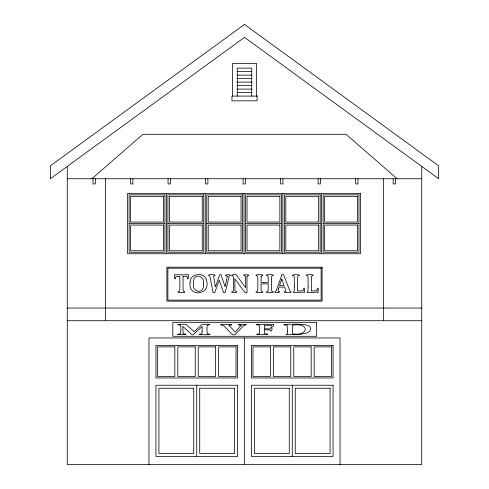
<?xml version="1.0" encoding="UTF-8"?>
<svg xmlns="http://www.w3.org/2000/svg" width="489" height="489" viewBox="0 0 489 489"><rect width="100%" height="100%" fill="white"/><g stroke="black" fill="none" stroke-linecap="round" stroke-linejoin="round"><path stroke-width="0.73" d="M91.871 178.742L142.965 134.316L346.041 134.316L397.141 178.742M237.257 71.632L251.743 71.632M237.257 75.129L251.743 75.129M237.257 78.619L251.743 78.619M237.257 82.115L251.743 82.115M237.257 85.612L251.743 85.612M237.257 89.108L251.743 89.108M237.257 92.604L251.743 92.604M67.262 178.742L421.738 178.742M129.114 223.559L164.934 223.559M167.923 223.559L203.742 223.559M206.731 223.559L242.556 223.559M245.539 223.559L281.364 223.559M284.347 223.559L320.173 223.559M323.156 223.559L358.981 223.559M67.262 308.064L421.738 308.064M67.262 320.717L421.738 320.717M421.738 166.419L421.738 464.55L67.262 464.55L67.262 166.419M395.473 178.742L395.473 183.931L393.18 183.931L393.18 178.742M383.645 178.742L383.645 320.717M357.954 178.742L357.954 183.931L355.662 183.931L355.662 178.742M340.032 464.55L340.032 337.954L148.968 337.954L148.968 464.55M321.664 193.363L321.664 253.748M320.436 178.742L320.436 183.931L318.143 183.931L318.143 178.742M292.263 385.246L292.263 456.433M282.917 178.742L282.917 183.931L280.631 183.931L280.631 178.742M282.856 193.363L282.856 253.748M256.474 96.101L256.474 63.405L232.526 63.405L232.526 96.101M251.743 96.101L251.743 68.136L237.257 68.136L237.257 96.101M245.399 178.742L245.399 183.931L243.112 183.931L243.112 178.742M244.5 337.954L244.5 464.55M244.048 193.363L244.048 253.748M207.886 178.742L207.886 183.931L205.594 183.931L205.594 178.742M205.239 193.363L205.239 253.748M196.737 385.246L196.737 456.433M170.368 178.742L170.368 183.931L168.075 183.931L168.075 178.742M166.431 193.363L166.431 253.748M132.849 178.742L132.849 183.931L130.557 183.931L130.557 178.742M105.355 178.742L105.355 320.717M95.331 178.742L95.331 183.931L93.038 183.931L93.038 178.742M183.069 276.34L183.051 286.957L183.192 290.851L183.571 291.316C189.653 293.052 173.259 293.064 179.347 291.316L179.726 290.851L179.873 286.957L179.836 276.34L175.692 276.664C175.099 282.086 173.839 276.927 174.439 274.696A175.618 175.618 0 0 0 188.454 274.696C189.047 276.181 187.874 282.397 187.348 276.963L186.639 276.377L183.069 276.34M294.372 286.682L294.219 291.163C289.629 294.506 304.231 291.132 304.292 292.532L304.525 288.137L303.736 288.278L303.082 290.723L297.612 291.01L297.556 280.319L297.697 276.426L298.076 275.961C304.164 274.219 287.77 274.213 293.852 275.961L294.231 276.426L294.372 286.682M308.125 286.682L307.966 291.163C303.382 294.506 317.978 291.132 318.039 292.532L318.272 288.137L317.483 288.278L316.829 290.723L311.359 291.01L311.304 280.319L311.45 276.426L311.823 275.961C317.917 274.219 301.524 274.213 307.605 275.961L307.978 276.426L308.125 286.682M287.52 331.249L287.281 333.853L285.845 334.574L299.506 334.549L306.97 332.972L309.775 331.132L310.711 328.871A2.983 2.983 0 0 0 309.873 326.768C307.526 322.22 273.039 324.947 287.11 325.118L287.52 331.249M246.988 276.426L246.988 292.758L244.952 292.532L234.812 278.748L234.958 290.851L235.331 291.316C241.022 292.911 227.299 292.905 232.996 291.316L233.369 290.851A142.397 142.397 0 0 0 233.369 276.426L232.996 275.961C228.98 275.136 234.696 274.164 236.187 274.745L245.557 287.66L245.417 276.426L245.038 275.961C239.353 274.366 253.082 274.372 247.367 275.961L246.988 276.426M261.15 276.426L261.004 282.391L268.272 282.391L268.125 276.426L267.752 275.961C261.639 274.213 278.07 274.219 271.97 275.961L271.597 276.426A142.397 142.397 0 0 0 271.597 290.851L271.97 291.316C278.058 293.058 261.639 293.058 267.752 291.316L268.125 290.851L268.272 283.932L264.683 283.871L261.004 283.932L261.15 290.851L261.523 291.316C267.611 293.058 251.218 293.064 257.306 291.316L257.679 290.851A142.397 142.397 0 0 0 257.679 276.426L257.306 275.961C251.218 274.213 267.617 274.219 261.523 275.961L261.15 276.426M292.544 325.185L292.544 333.742C308.92 336.505 309.947 322.245 292.544 325.185M190.129 282.416C187.501 297.306 210.398 295.448 206.743 281.242C205.948 271.481 189.756 272.776 190.129 282.416M271.792 327.789C272.673 329.452 270.979 332.764 270.166 329.996L264.378 329.672L264.598 333.669L267.593 334.011L267.575 334.647C266.933 334.665 250.484 334.855 259.115 333.84L259.298 333.669A31.62 31.62 0 0 0 259.298 325.289L259.115 325.118C246.951 323.993 275.118 324.396 273.369 324.311C274.207 325.827 271.652 328.027 271.468 325.399L264.561 325.216L264.378 328.871L269.488 328.865L270.099 328.755L270.405 327.789L271.792 327.789M203.467 283.834C204.763 294.745 191.633 292.923 193.473 283.119C192.342 272.935 205.191 274.561 203.467 283.834M202.171 331.408L201.761 333.84C191.065 335.002 218.118 334.989 207.434 333.84L207.244 333.669A31.62 31.62 0 0 1 207.244 325.289L207.434 325.118C214.934 324.158 203.925 324.262 202.153 324.311L194.127 331.731L186.071 324.311C184.579 324.293 172.678 324.121 180.38 325.118L180.569 325.289A31.62 31.62 0 0 1 180.569 333.669L180.38 333.84C169.414 334.971 194.121 334.971 183.173 333.84L182.77 326.346L191.963 334.769L193.094 334.769L202.171 326.475L202.171 331.408M227.281 276.566L225.093 286.792L220.887 274.518L219.867 274.518L215.325 286.957L213.626 276.028C219.75 274.427 204.805 273.913 209.408 275.888L210.038 276.78L213.088 292.618L214.702 292.618L219.292 280.105L223.51 292.618L225.209 292.618L229.231 276.12C234.39 274.005 220.93 274.549 227.147 276.12L227.281 276.566M278.528 288.626L278.107 291.193C284.262 292.813 270.24 293.266 276.157 290.961L281.976 274.653L283.553 274.653L290.044 291.316C295.295 293.327 279.463 292.899 285.765 291.273L284.714 287.098L279.017 287.098L278.528 288.626M281.798 279.072L279.531 285.655L284.17 285.655L281.798 279.072M241.12 325.326L235.197 332.147L229.017 325.332L231.554 324.953L231.707 324.39L220.704 324.39L220.875 324.953L223.614 325.582L232.434 334.696L235.007 334.696L243.877 325.405L246.095 324.953L246.267 324.39L238.308 324.384L238.479 324.953L241.12 325.326M244.5 24.45L50.343 165.844L50.343 178.742L244.5 37.347L438.657 178.742L438.657 165.844L244.5 24.45M257.055 96.101L231.945 96.101L231.945 100.832L257.055 100.832L257.055 96.101M360.472 193.363L127.617 193.363L127.617 253.748L360.472 253.748L360.472 193.363M164.934 194.86L129.114 194.86L129.114 252.257L164.934 252.257L164.934 194.86M203.742 194.86L167.923 194.86L167.923 252.257L203.742 252.257L203.742 194.86M242.556 194.86L206.731 194.86L206.731 252.257L242.556 252.257L242.556 194.86M281.364 194.86L245.539 194.86L245.539 252.257L281.364 252.257L281.364 194.86M320.173 194.86L284.347 194.86L284.347 252.257L320.173 252.257L320.173 194.86M358.981 194.86L323.156 194.86L323.156 252.257L358.981 252.257L358.981 194.86M163.442 196.352L130.606 196.352L130.606 222.067L163.442 222.067L163.442 196.352M202.25 196.352L169.414 196.352L169.414 222.067L202.25 222.067L202.25 196.352M241.059 196.352L208.222 196.352L208.222 222.067L241.059 222.067L241.059 196.352M279.867 196.352L247.031 196.352L247.031 222.067L279.867 222.067L279.867 196.352M318.675 196.352L285.839 196.352L285.839 222.067L318.675 222.067L318.675 196.352M357.49 196.352L324.647 196.352L324.647 222.067L357.49 222.067L357.49 196.352M163.442 225.05L130.606 225.05L130.606 250.765L163.442 250.765L163.442 225.05M202.25 225.05L169.414 225.05L169.414 250.765L202.25 250.765L202.25 225.05M241.059 225.05L208.222 225.05L208.222 250.765L241.059 250.765L241.059 225.05M279.867 225.05L247.031 225.05L247.031 250.765L279.867 250.765L279.867 225.05M318.675 225.05L285.839 225.05L285.839 250.765L318.675 250.765L318.675 225.05M357.49 225.05L324.647 225.05L324.647 250.765L357.49 250.765L357.49 225.05M322.117 267.196L166.883 267.196L166.883 301.138L322.117 301.138L322.117 267.196M321.12 268.192L167.88 268.192L167.88 300.142L321.12 300.142L321.12 268.192M316.646 322.33L172.819 322.33L172.819 336.298L316.646 336.298L316.646 322.33M237.532 345.387L155.936 345.387L155.936 377.979L237.532 377.979L237.532 345.387M333.064 345.387L251.468 345.387L251.468 377.979L333.064 377.979L333.064 345.387M174.842 346.878L157.427 346.878L157.427 376.481L174.842 376.481L174.842 346.878M195.245 346.878L177.831 346.878L177.831 376.481L195.245 376.481L195.245 346.878M215.643 346.878L198.228 346.878L198.228 376.481L215.643 376.481L215.643 346.878M236.04 346.878L218.626 346.878L218.626 376.481L236.04 376.481L236.04 346.878M270.374 346.878L252.96 346.878L252.96 376.481L270.374 376.481L270.374 346.878M290.772 346.878L273.357 346.878L273.357 376.481L290.772 376.481L290.772 346.878M311.169 346.878L293.755 346.878L293.755 376.481L311.169 376.481L311.169 346.878M331.573 346.878L314.158 346.878L314.158 376.481L331.573 376.481L331.573 346.878M237.532 385.246L155.936 385.246L155.936 456.433L237.532 456.433L237.532 385.246M333.064 385.246L251.468 385.246L251.468 456.433L333.064 456.433L333.064 385.246M193.748 388.235L158.919 388.235L158.919 453.45L193.748 453.45L193.748 388.235M234.549 388.235L199.72 388.235L199.72 453.45L234.549 453.45L234.549 388.235M289.28 388.235L254.451 388.235L254.451 453.45L289.28 453.45L289.28 388.235M330.081 388.235L295.252 388.235L295.252 453.45L330.081 453.45L330.081 388.235"/></g></svg>
